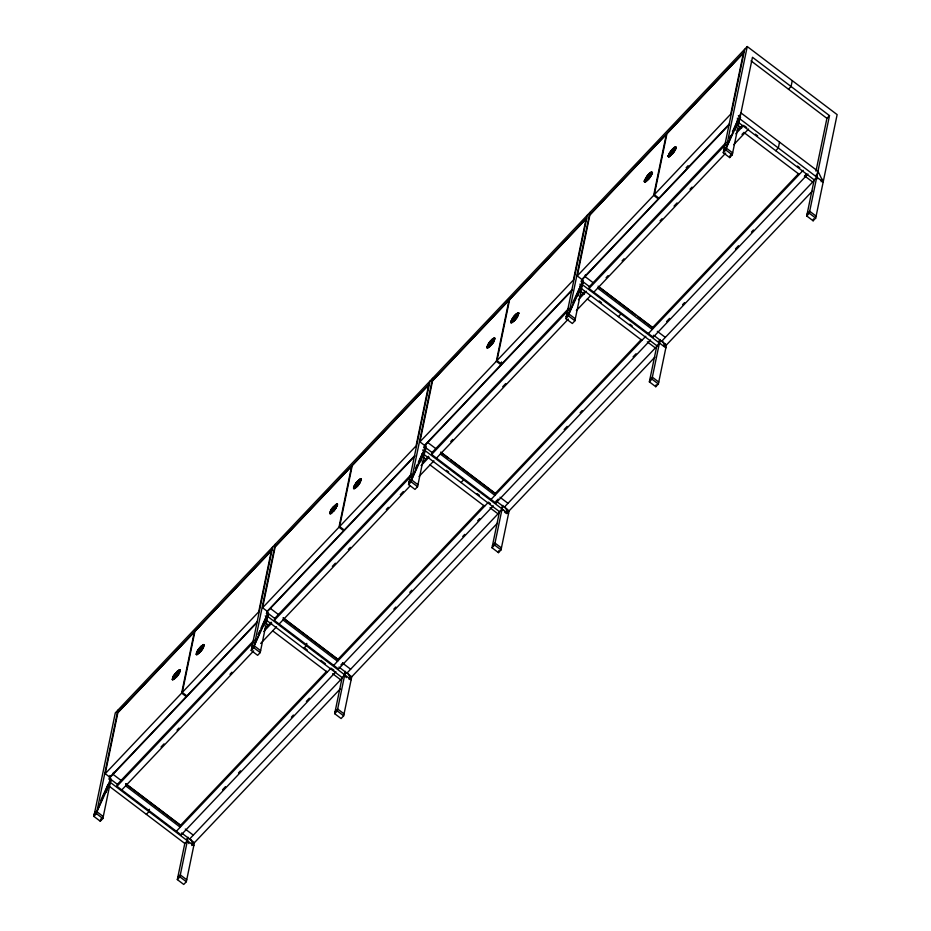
<?xml version="1.0" encoding="UTF-8"?>
<svg xmlns="http://www.w3.org/2000/svg" width="931" height="931" viewBox="0 0 931 931"><rect width="100%" height="100%" fill="white"/><g stroke="black" fill="none" stroke-linecap="round" stroke-linejoin="round"><path stroke-width="1.4" d="M111.068 778.886L102.864 818.512L100.292 821.235L93.868 816.371L115.293 712.913L747.256 46.55L837.132 114.629L815.707 218.087L813.124 220.798L806.712 215.945L814.183 179.834L816.766 177.111M93.868 816.371L96.452 813.647L117.876 710.202M105.226 773.684L117.865 712.692L194.276 632.114L181.65 693.106L105.226 773.684L109.846 777.176L186.258 696.609L181.65 693.106M100.292 821.235L100.688 819.28L102.41 817.465M106.297 792.234L107.763 785.124L110.347 782.401L193.799 845.616L190.913 839.669M335.928 671.728L181.161 834.921L116.969 786.288L117.376 784.333L109.346 778.258L109.928 775.465M113.454 772.393L113.058 774.348L121.077 780.422M149.426 809.295L148.937 811.634L146.365 814.357M182.29 692.431L194.916 631.427L271.34 550.861L258.702 611.853L182.29 692.431L186.898 695.923L257.363 621.629M326.653 671.263L180.626 825.238L180.218 827.193L125.65 785.857M340.187 688.975L194.404 842.695L186.328 881.727L183.744 884.45L177.321 879.586L184.804 843.474L187.387 840.763M177.321 879.586L179.904 876.862L188.109 837.248M191.798 845.534L192.38 842.73M268.419 612.97L260.214 652.596L257.631 655.319L251.219 650.455L272.643 547.009M251.219 650.455L253.791 647.732L275.215 544.286M262.577 607.768L275.204 546.776L351.627 466.198L338.989 527.202L262.577 607.768L267.185 611.271L343.609 530.693L338.989 527.202M263.636 626.33L265.114 619.208L267.697 616.485L351.15 679.711L348.252 673.753M493.279 505.812L338.512 669.005L274.319 620.372L274.715 618.428L411.514 474.182M306.776 643.379L306.287 645.73L303.704 648.442M339.64 526.515L352.267 465.523L428.679 384.945L416.052 445.937L339.64 526.515L344.249 530.007L414.714 455.713M483.992 505.347L337.965 659.323L337.569 661.278L283.001 619.941M497.538 523.059L351.755 676.779L343.667 715.823L341.095 718.534L334.671 713.67L342.143 677.57L344.726 674.847M344.365 675.848L345.226 671.658M334.671 713.67L337.255 710.958L345.459 671.332M349.172 679.502L349.753 676.709M426.014 445.891L417.565 486.692L414.982 489.403L408.558 484.539L429.982 381.093M408.558 484.539L411.141 481.827L432.566 378.37M419.916 441.864L432.554 380.86L508.966 300.294L496.339 361.286L419.916 441.864L424.536 445.355L500.948 364.777L501.541 361.938M420.696 461.834L422.465 453.292L425.036 450.581L508.489 513.796L505.021 506.65M650.618 339.908L495.851 503.089L431.658 454.468L432.065 452.513L568.853 308.277M496.979 360.6L509.618 299.607L586.03 219.029L573.403 280.033L496.979 360.6L501.6 364.102L572.053 289.809M641.343 339.443L495.315 493.418L494.908 495.362L440.34 454.037M495.851 503.089L496.258 501.146L498.26 499.039M654.877 357.155L509.106 510.863L501.018 549.907L498.434 552.63L492.022 547.765L499.493 511.654L502.077 508.931M501.704 509.944L502.577 505.742M492.022 547.765L494.594 545.042L502.798 505.417M498.434 552.63L498.841 550.675M507.395 509.385L506.522 513.586L504.59 512.131M583.109 281.15L574.904 320.776L572.332 323.499L565.908 318.635L587.333 215.177M565.908 318.635L568.492 315.912L589.905 212.466M577.267 275.948L589.893 214.956L666.317 134.378L653.678 195.37L577.267 275.948L581.887 279.44L658.298 198.873L653.678 195.37M578.035 295.93L580.292 285.037M585.494 274.657L585.099 276.612L593.117 282.687M807.968 173.992L653.201 337.185L589.009 288.552L589.416 286.597L726.203 142.362M654.33 194.695L666.957 133.692L743.38 53.125L730.742 114.117L654.33 194.695L658.939 198.187L729.404 123.893M798.693 173.527L652.666 327.503L652.259 329.458L597.69 288.121M653.201 337.185L653.609 335.23M812.228 191.239L666.445 344.959L658.357 383.991L655.785 386.714L649.361 381.85L656.844 345.738L659.416 343.027M659.055 344.028L659.916 339.838M649.361 381.85L651.944 379.126L660.149 339.512M655.785 386.714L656.192 384.759M664.152 346.274L664.734 343.481M806.712 215.945L809.283 213.222L829.498 115.63L752.469 57.268L732.255 154.86L729.671 157.583L723.259 152.719L744.672 49.273M723.259 152.719L725.831 149.996L747.256 46.55M729.671 157.583L730.079 155.628L731.801 153.813M735.385 130.014L737.631 119.133M779.538 142.14L778.328 147.994L775.744 150.706M792.269 80.648L791.059 86.502L788.476 89.225M815.975 171.188L826.914 118.342L829.498 115.63M816.685 176.715L817.849 171.129M813.124 220.798L813.531 218.855M821.212 181.766L821.794 178.973M172.724 677.512L172.305 679.549L172.991 679.886C175.901 678.024 181.347 672.88 179.508 669.657C173.294 674.544 168.208 682.889 178.857 671.088L178.903 672.752L179.02 671.076M178.915 673.637L173.562 679.036L172.933 678.094L173.503 677.186M173.154 678.885L173.597 676.79L173.48 678.478L175.4 677.57L173.282 678.327L175.109 674.277L178.822 670.239L180.195 670.006M172.503 679.7L173.271 677.733C177.484 680.072 179.508 666.247 179.567 671.46L178.193 671.402M179.997 669.843L178.996 672.368M196.162 654.388L196.848 654.726C199.758 652.864 205.204 647.72 203.377 644.508L198.606 649L196.581 652.352L196.371 654.54L197.884 650.536L200.165 647.836M197.011 653.725L197.372 652.026M203.854 644.694C203.447 646.731 197.756 648.337 197 653.073C195.242 655.063 201.899 642.658 203.424 646.3L202.877 645.916L202.76 647.604L202.516 645.777L200.968 646.812L202.714 645.928L203.098 646.649L198.163 653.527L202.12 648.802L203.202 645.509M196.348 653.771C198.21 652.468 196.883 652.829 197.512 653.306C201.561 650.653 195.964 655.366 197.453 651.63M203.226 646.149L203.877 645.451L202.853 647.208M330.924 510.002C327.433 518.66 332.402 506.406 335.532 505.486C329.318 512.027 328.119 511.806 336.859 503.752L337.569 504.858L335.102 509.478L331.227 513.551L329.655 513.633M330.505 512.969L330.854 511.27M330.284 512.166L330.831 512.562L331.587 509.676M336.347 506.452L336.37 505.161C336.929 509.199 323.208 519.824 336.266 507.721M336.254 506.848L336.696 504.753L336.917 505.545M333.554 510.642L337.371 504.707L334.532 509.199L330.994 512.55M353.512 488.484L355.095 488.391L357.62 486.005L360.122 482.561L361.403 478.93L359.82 479.011L355.956 483.096L353.931 486.448L353.71 488.635L354.513 485.959L354.35 487.169M360.064 480.012C360.669 479.744 356.794 480.722 354.49 487.25L355.723 487.227L354.467 486.669L356.317 483.212L359.401 479.791L360.751 479.744L358.598 484.201L354.199 488.822M360.774 480.396L360.227 480L360.111 481.688L360.553 479.593M355.514 487.076L359.692 482.782L361.403 478.93M487.413 345.692L486.994 347.729L487.681 348.066C490.59 346.204 496.037 341.049 494.198 337.837C490.707 340.001 487.39 343.842 487.204 347.88M494.687 338.023C491.207 347.868 482.793 350.94 492.127 339.233M487.646 346.914C490.916 346.297 493.581 342.131 494.035 338.837M494.896 338.174L493.511 338.407L490.8 341.2L493.639 338.686L494.256 339.629L493.686 340.537M511.282 320.532L510.863 322.568L511.55 322.906C514.447 321.044 519.894 315.9 518.067 312.676C514.575 314.841 511.259 318.681 511.061 322.72M516.81 316.982L512.12 322.056L511.491 321.102L512.062 320.206M515.983 314.084L512.795 318.611L511.713 321.905M512.038 321.498L512.155 319.81M517.578 314.096C516.682 318.041 519.079 311.268 517.543 315.376M511.91 321.905L517.031 316.866L518.555 312.863M648.348 175.447C639.318 190.029 647.15 173.003 651.549 171.932L652.259 173.026C647.429 179.334 648.255 181.138 645.299 180.009L647.15 176.541L650.443 173.282L649.256 173.934L648.348 175.447L650.897 173.352L646.277 177.856L644.997 180.998L645.637 179.055L645.52 180.742L647.441 179.834L645.683 180.73L645.299 180.009L644.543 181.964L646.056 177.961L651.549 171.932M651.06 173.341L650.944 175.016L651.409 173.573M648.232 178.636L650.525 176.122L652.235 172.27M644.345 181.813L645.032 182.15C650.257 179.846 657.565 163.879 647.231 179.683M668.202 156.652L669.482 153.021L671.984 149.588L674.521 147.191L676.092 147.11L673.648 152.486L668.889 156.99L668.179 155.884L669.412 154.29M670.646 151.264L671.216 151.544L668.388 156.036L671.216 151.544L674.754 148.192L674.8 149.868L674.917 148.18L675.464 148.564L676.092 147.11M673.206 149.239C677.372 145.515 669.68 152.905 673.113 148.774C676.011 146.83 667.888 153.324 669.052 155.989M669.366 155L669.494 153.894M94.275 814.416L95.358 811.809L94.275 814.416L96.847 811.692L110.347 782.401M110.463 779.154L96.847 811.692L103.271 816.557M252.708 645.905L251.614 648.5L254.198 645.788L267.697 616.485M267.814 613.238L254.198 645.788L260.622 650.653M410.059 479.989L408.965 482.595L411.549 479.872L425.036 450.581M425.711 446.019L411.549 479.872L417.961 484.737M566.316 316.68L567.398 314.073L566.316 316.68L568.888 313.956L582.387 284.665L665.84 347.88L662.372 340.734M583.05 280.115L568.888 313.956L575.311 318.821M732.662 152.917L726.238 148.052L740.948 112.895L817.977 171.257L823.19 181.976L739.726 118.749L726.238 148.052L723.655 150.764L724.749 148.169M100.723 800.404L107.763 785.124L184.804 843.474M258.073 634.488L259.83 630.671M261.006 628.122L265.114 619.208M415.424 468.584L417.181 464.755M418.356 462.218L422.465 453.292M572.763 302.668L579.222 288.657M723.655 150.764L724.83 148.227M729.52 138.032L730.695 135.484M732.453 131.667L736.561 122.752M173.794 676.942L175.109 674.277L178.403 671.018M173.143 678.233L172.479 678.92L175.319 674.428L174.749 674.16M175.203 677.419L180.02 670.623L177.39 675.266M197.325 652.736L201.166 646.975M203.877 645.462L201.049 649.954L197.512 653.306M329.83 513.016L334.555 505.766L336.894 504.905M331.145 511.038L330.482 512.318L332.658 508.524L332.099 508.256M334.741 509.35L337.546 504.09M358.516 481.059L353.489 487.704L354.467 486.669L355.048 487.541L356.608 486.506L361.228 479.546L358.4 484.05L360.122 482.561M487.623 345.843C488.798 344.051 492.185 338.395 493.93 339.978L492.08 343.446M489.438 342.34L490.009 342.608C482.735 354.955 490.439 339.396 493.837 338.837M489.892 345.599L487.972 346.495L489.892 345.599L494.92 338.942L491.999 340.304M511.48 320.683L515.762 314.69L518.753 313.014M518.101 313.84L515.658 314.992L511.038 321.951L513.865 317.448L517.415 314.108L514.657 316.051M513.062 321.323L512.201 321.486C514.82 320.892 523.408 305.112 515.937 318.286M652.259 173.038L648.442 178.973L645.032 182.15M668.179 155.884L671.996 149.949L675.406 146.772M670.215 155.256C667.05 156.734 675.894 151.171 675.918 147.726C674.533 152.475 675.208 146.365 675.464 148.564M198.978 649.128L197.442 650.757M201.375 650.152L202.783 648.476M356.201 483.177L354.792 484.842M356.317 483.212L353.931 486.448M489.811 342.457L488.275 344.086M647.15 176.541L645.625 178.182M670.89 151.346L669.482 153.021M675.673 149.135C673.392 152.859 662.953 162.529 674.16 151.066M673.416 152.416L674.824 150.741M175.191 674.393L177.425 671.065M177.553 675.231L176.413 677.07M198.815 649.151L199.944 647.324M200.06 651.397L201.166 650.001M201.41 650.071L200.281 651.909M332.297 508.407L333.438 506.569M332.542 508.477L333.647 507.081M334.904 509.327L333.764 511.154M356.154 483.247L357.295 481.408M356.398 483.329L360.716 478.592M358.516 484.085L356.282 487.413M489.648 342.492L490.777 340.653M491.999 343.33L489.764 346.658M515.867 318.169L513.621 321.509M670.855 151.427L671.984 149.588M672.101 153.662L676.115 147.878M673.45 152.335L672.322 154.174M117.271 713.123L272.027 549.93M274.61 547.207L429.377 384.026M431.961 381.303L586.728 218.11M589.3 215.387L744.067 52.194M336.859 503.752L333.659 507.267L336.207 505.172M199.967 647.871L202.679 645.078L204.064 644.846M359.401 479.791L357.516 482.107M178.857 671.088L176.11 673.032M179.369 671.309L180.02 670.611M644.322 181.033L644.974 180.346L645.881 180.882L645.299 179.997M199.059 652.259L200.06 651.211L196.848 654.726M354.851 487.39L357.597 485.447M174.306 678.687L176.192 676.372M333.74 510.607L331.645 512.772L330.307 512.818M672.298 153.627L669.459 156.14L668.83 155.198L669.377 155.582M172.305 679.549L174.877 678.338L179.776 672.031M330.342 513.97L333.542 510.456M668.889 156.99L672.089 153.475M686.124 167.789L688.125 165.683M109.346 778.258L257.421 622.117M414.76 456.213L266.697 612.342L274.715 618.428M572.111 290.297L424.036 446.438L432.065 452.513M729.462 124.393L581.386 280.522L589.416 286.597M579.804 287.388L582.387 284.665M737.154 121.472L739.726 118.749M117.376 784.333L254.163 640.097M265.149 628.518L271.142 622.199M422.499 462.602L428.481 456.283M579.838 296.686L584.831 291.426M737.189 130.782L742.182 125.51M116.969 786.288L253.756 642.053M263.741 631.521L271.736 623.095M274.319 620.372L411.106 476.137M421.091 465.605L429.086 457.179M431.658 454.468L568.457 310.221M578.442 299.701L586.425 291.275M589.009 288.552L725.796 144.317M735.781 133.785L743.776 125.359M161.028 747.023L164.031 743.857M177.018 730.16L179.02 728.054M229.98 674.312L231.982 672.205M332.367 566.362L335.369 563.197M348.357 549.499L350.359 547.393M386.33 509.455L388.332 507.348M400.318 494.71L403.321 491.545M450.744 441.538L452.745 439.432M502.705 386.749L505.708 383.584M606.093 277.741L608.083 275.634M622.083 260.878L624.073 258.771M660.056 220.833L662.046 218.727M674.044 206.088L677.046 202.923M690.034 189.226L692.036 187.119M741.995 134.436L743.997 132.33M121.786 789.93L253.674 650.862M260.68 643.484L276.554 626.738M279.125 624.026L410.024 486.005M419.02 476.509L433.893 460.833M436.476 458.11L568.364 319.042M576.37 310.605L590.277 295.942M593.827 292.194L725.715 153.126M733.721 144.689L748.582 129.013M461.054 482.537L463.638 479.814M618.405 316.621L620.977 313.898M176.355 831.267L331.11 668.074M333.694 665.362L488.461 502.17L490.393 503.624M491.044 499.447L645.811 336.254M648.383 333.531L803.15 170.338M222.509 789.802L225.5 786.637M238.487 772.951L240.477 770.845M291.403 717.149L293.405 715.043M306.38 701.357L309.371 698.203M340.909 664.943L342.911 662.849M393.836 609.153L395.826 607.047M409.803 592.302L411.805 590.196M462.73 536.5L464.72 534.394M477.708 520.708L479.698 518.602M564.163 429.552L567.154 426.386M580.129 412.701L582.131 410.594M633.057 356.899L636.048 353.745M666.584 321.544L669.587 318.39M682.563 304.693L684.564 302.598M735.478 248.903L738.481 245.737M751.457 232.052L753.458 229.945M804.384 176.25L806.374 174.144M189.598 839.04L342.503 677.803M346.937 673.136L499.854 511.899M504.288 507.22L657.193 345.983M661.627 341.305L814.544 180.067M177.728 877.63L180.311 874.919L186.724 879.783M335.079 711.726L337.65 709.003L344.074 713.868M492.418 545.81L495.001 543.087L501.425 547.952M649.768 379.895L652.352 377.183L658.764 382.047M807.119 213.99L809.691 211.267L816.115 216.132M669.261 155.989L671.1 154.523M510.863 322.568L512.236 322.335L514.75 319.391M486.994 347.729L488.379 347.484L490.893 344.54M355.305 487.472L354.571 487.821L356.398 486.354M178.659 670.937L179.241 671.81L178.659 670.937L177.309 672.124M674.102 147.971L675.452 147.924M650.234 173.131L651.386 172.933L651.607 173.725L650.699 173.201L649.349 174.388M651.584 173.085L650.234 173.666M644.997 180.998L646.347 180.951M493.93 339.978L492.685 339.431M488.344 346.635L489.206 346.472M360.344 479.593L359.401 480.326M203.412 645.66L202.05 646.242M196.813 653.574L198.163 653.527M173.364 678.885L174.318 678.152M651.258 173.492L650.699 173.201L651.281 174.062L651.386 172.933M511.829 321.346L513.749 320.439M494.256 339.64L493.546 339.268M354.141 487.018L354.769 487.972M751.014 60.852L826.914 118.342M738.364 115.619L740.634 117.341M737.294 118.202L739.586 119.936M744.73 126.092L746.662 127.547M755.413 134.18L757.683 135.903M797.471 166.032L799.741 167.755M738.283 122.333L814.183 179.834M738.178 125.58L741.611 128.187M804.663 175.947L812.693 182.022M744.719 133.086L799.287 174.423M725.831 149.996L732.255 154.86M809.283 213.222L815.707 218.087M674.835 147.622L674.091 148.506M668.854 155.838L669.459 156.14M650.955 175.901L649.233 177.379M648.127 174.749L646.789 176.424M649.791 177.646L648.453 179.334M646.347 180.416L645.602 181.301M598.098 286.166L652.666 327.503M598.854 287.027L635.536 314.818M637.828 316.552L651.584 326.979M657.309 331.32L665.339 337.394M654.144 335.637L666.445 344.959M581.014 281.534L583.283 283.245M579.955 284.106L582.247 285.852M599.203 300.946L601.473 302.668M629.891 324.197L632.172 325.92M580.944 288.249L656.844 345.738M580.828 291.496L584.272 294.103M647.324 341.863L655.343 347.938M587.368 299.002L641.936 340.339M568.492 315.912L574.904 320.776M651.944 379.126L658.357 383.991M517.496 313.526L516.74 314.422M517.589 314.666L517.205 313.956L515.855 315.144M517.473 316.656L514.971 320.089M514.634 315.493L512.131 318.926M511.503 321.754L512.12 322.056M493.639 338.686L494.245 338.989M493.593 340.932L493.709 339.245M493.616 341.817L491.114 345.25M487.96 345.913L488.542 346.798L487.635 346.262M496.339 361.286L500.948 364.777M440.747 452.082L495.315 493.418M427.748 442.528L435.778 448.602M441.503 452.943L448.381 458.157M450.674 459.891L495.385 493.756M499.97 497.235L507.989 503.31M496.258 501.146L509.106 510.863M423.675 447.439L425.944 449.161M422.604 450.022L424.897 451.756M446.403 470.306L448.672 472.029M477.091 493.558L479.372 495.28M423.593 454.153L499.493 511.654M423.489 457.4L425.781 459.146M489.974 507.767L498.004 513.854M430.029 464.906L484.597 506.243M411.141 481.827L417.565 486.692M494.594 545.042L501.018 549.907M360.146 479.442L360.751 479.744M360.25 480.582L359.866 479.861L360.448 480.733M358.959 484.318L357.62 486.005M354.804 485.726L354.688 487.402M354.141 487.018L355.048 487.541M336.289 504.602L335.532 505.486M335.544 504.951L334.648 506.22M336.382 505.742L335.998 505.021L336.591 505.894M332.542 511.503L331.645 512.772M331.657 512.236L330.912 513.132M330.61 511.829L331.192 512.702L330.808 511.98M283.396 617.986L337.965 659.323M270.397 608.432L278.427 614.518M283.012 617.986L338.034 659.672M342.62 663.14L350.65 669.226M338.919 667.05L351.755 676.779M266.324 613.354L268.594 615.077M265.265 615.938L267.558 617.672M304.972 648.267L307.242 649.989M320.881 660.323L325.431 663.768M332.076 668.807L334.008 670.262M266.243 620.069L342.143 677.57M266.138 623.316L268.431 625.05M332.623 673.683L340.653 679.758M272.678 630.822L327.247 672.159M253.791 647.732L260.214 652.596M337.255 710.958L343.667 715.823M203.633 646.87L201.049 649.954L201.608 650.222M201.294 645.905L200.165 648.023M198.175 652.992L197.419 653.876M176.087 672.485L173.585 675.918M172.957 678.734L173.562 679.036M126.057 783.902L180.626 825.238M125.662 783.902L180.695 825.588M185.281 829.056L193.299 835.13M181.568 832.966L194.404 842.695M108.974 779.27L111.254 780.981M96.452 813.647L102.864 818.512M179.904 876.862L186.328 881.727M517.915 314.317L517.205 313.956L517.787 314.818M669.168 154.849L669.75 155.721M815.975 175.168L817.709 178.74M658.636 341.072L659.788 343.458M501.867 508.175L503.019 510.56M344.517 674.091L346.251 677.663M186.596 838.808L188.912 843.579M488.17 346.658L488.286 344.97L487.844 347.065M675.126 148.332L674.556 148.041L675.126 148.332"/></g></svg>
